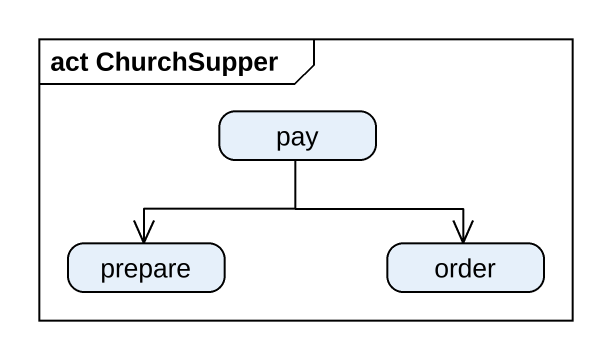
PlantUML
@startuml
mainframe act ChurchSupper
hide empty description
state pay
state prepare
state order
pay --> prepare
pay --> order
@enduml
